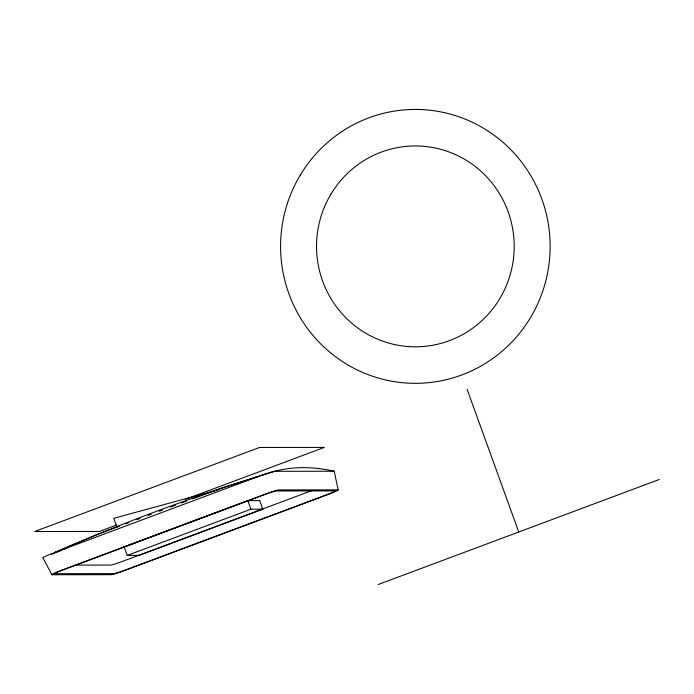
<?xml version="1.0" encoding="UTF-8"?>
<svg xmlns="http://www.w3.org/2000/svg" width="694" height="694" viewBox="0 0 694 694"><rect width="100%" height="100%" fill="white"/><g stroke="black" fill="none" stroke-linecap="round" stroke-linejoin="round"><path stroke-width="1.04" d="M51.842 554.298L54.791 553.075M56.761 552.259L61.688 550.229M63.657 549.414L66.607 548.199M116.67 525.011L99.45 531.448L34.7 531.509L259.573 447.465L324.315 447.404L185.55 499.272M119.732 526.061L98.444 534.016L54.34 552.702A15.216 0.928 -19.9 0 0 42.985 557.95L51.903 574.745L111.135 574.693A12.917 0.789 -19.9 0 0 125.354 570.234L328.496 494.31A12.917 0.789 -19.9 0 0 338.134 489.86L334.23 471.235L274.885 471.287L253.119 478.071M125.814 523.788L128.858 522.651M136.97 519.615L140.015 518.479M148.117 515.451L151.162 514.315M159.273 511.287L162.309 510.151M170.42 507.114L175.495 505.223M181.576 502.95L186.643 501.051M192.724 498.778L222.123 487.795L258.125 476.544A15.216 0.928 -19.9 0 1 274.885 471.287A3639.657 605.853 69.5 0 1 334.23 471.235L332.114 471.625M124.139 546.846L247.819 500.626L259.695 500.617M123.974 546.386L127.245 555.417L250.924 509.196L262.792 509.188L259.573 500.287M261.716 509.188L258.905 510.237L259.981 510.237M312.335 490.424L122.075 561.524A10.167 0.625 -19.9 0 1 110.771 565.072L75.316 565.107M259.443 510.237L262.523 509.188M262.792 509.188L139.112 555.408L127.245 555.417M378.213 584.521L659.3 479.476M217.716 489.999L113.799 518.288L117.069 527.319M338.134 489.86L278.901 489.912A12.917 0.789 -19.9 0 0 264.683 494.371L61.54 570.286A12.917 0.789 -19.9 0 0 51.903 574.745M260.311 509.708L261.386 509.708M467.062 389.187L518.756 531.994M247.697 500.296L250.924 509.196M258.125 476.544L54.34 552.702A2034.27 2002.043 89.9 0 1 258.125 476.544M264.856 494.51L62.451 570.147A10.167 0.625 -19.9 0 0 54.783 573.695L113.868 573.643A10.167 0.625 -19.9 0 0 125.18 570.095L327.585 494.449A10.167 0.625 -19.9 0 0 335.254 490.91L276.169 490.962A10.167 0.625 -19.9 0 0 264.856 494.51M300.329 175.018A136.944 134.775 89.9 0 0 412.062 383.288A136.944 134.775 89.9 0 0 533.703 180.839A136.944 134.775 89.9 0 0 300.329 175.018M331.003 194.051A100.43 98.834 89.9 0 0 412.939 346.774A100.43 98.834 89.9 0 0 502.144 198.319A100.43 98.834 89.9 0 0 331.003 194.051"/></g></svg>
